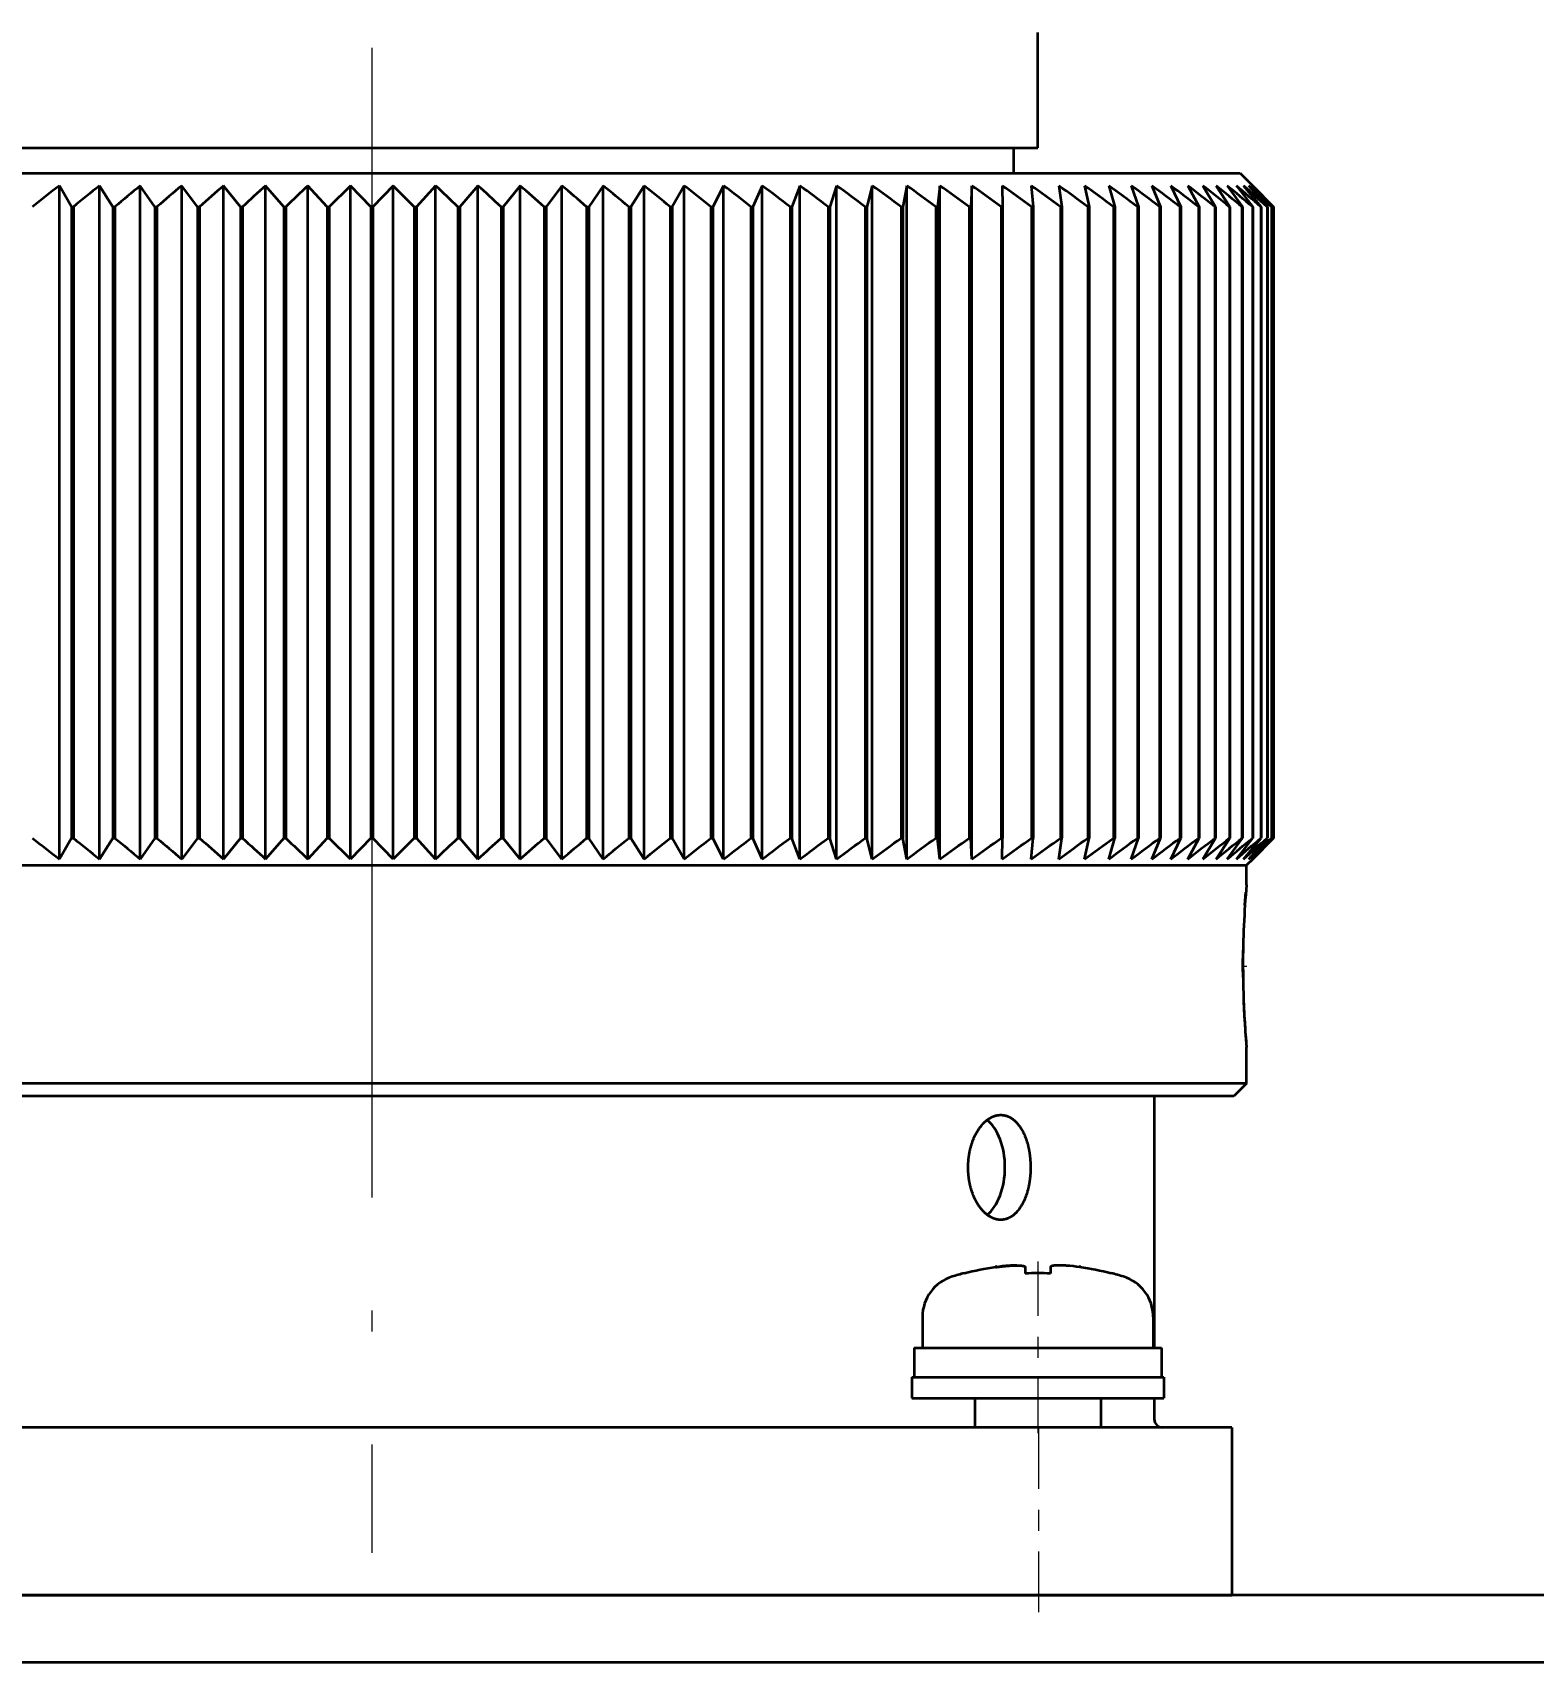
# Model space of a CAD drawing. Extents: x 23 to 417, y 3 to 294.
# Drawn here: x 59.78 to 66.93, y 162.48 to 170.25 of the extents above; entities that cross this region are included whole.
import ezdxf
from ezdxf.enums import TextEntityAlignment as Align

# ---------------------------------------------------------------- set-up
doc = ezdxf.new("R2010")
doc.units = 0
doc.linetypes.add('DASHDOT', pattern=[18.5, 12, -3, 0.5, -3])
doc.layers.get('0').update_dxf_attribs({"lineweight": 13})
doc.styles.get("Standard").update_dxf_attribs({"font": 'isocp.shx'})
doc.dimstyles.get("Standard").update_dxf_attribs({"dimtxt": 2.5, "dimasz": 2.5, "dimexe": 1.25, "dimexo": 0.625, "dimtad": 1, "dimtxsty": 'Standard', "dimcen": 2.5, "dimadec": 0, "dimazin": 0, "dimtfac": 1, "dimtmove": 0, "dimatfit": 0, "dimfxl": 0, "dimarcsym": 0})

# ---------------------------------------------------------------- blocks, each defined once
blk = doc.blocks.new('*D302')
at = {"color": 230, "lineweight": 13, "transparency": 16777216}
for p, q in [((53.3879, 162.6787), (53.3879, 188.9683)), ((53.3879, 188.9683), (88.9879, 188.9683)), ((88.9879, 162.6787), (88.9879, 188.9683))]:
    blk.add_line(p, q, dxfattribs=at)
for points in [[(55.3198, 189.4859), (53.3879, 188.9683), (55.3198, 188.4506)], [(87.0561, 188.4506), (88.9879, 188.9683), (87.0561, 189.4859)]]:
    blk.add_lwpolyline(points, dxfattribs=at)
for s, height, width, p, p2 in [('[', 2, 1.552524, (75.3042, 190.9683), (76.0805, 190.9683)), (']', 2, 1.552524, (79.6344, 190.9683), (80.4107, 190.9683)), ('178', 2, 1.44619, (63.7415, 190.9683), (68.8031, 190.9683)), ('7', 2, 1.412625, (77.0805, 190.9683), (78.6344, 190.9683)), ('%%p2', 1.4, 1.254643, (70.0031, 191.2683), (72.3042, 191.2683)), ('/', 1, 1.818182, (73.3042, 191.4683), (74.3042, 191.4683))]:
    blk.add_text(s, height=height, dxfattribs=dict(at, width=width)).set_placement(p, p2, align=Align.FIT)
blk = doc.blocks.new('*D303')
at = {"color": 30, "lineweight": 13, "transparency": 16777216}
blk.add_line((53.3879, 162.6787), (53.3879, 184.3719), dxfattribs=at)
at = {"color": 30, "lineweight": 13, "ltscale": 0.445, "transparency": 16777216}
blk.add_line((53.3879, 184.3719), (71.1879, 184.3719), dxfattribs=at)
at = {"color": 30, "lineweight": 13, "ltscale": 0.43524, "transparency": 16777216}
blk.add_line((71.1879, 166.9623), (71.1879, 184.3719), dxfattribs=at)
at = {"color": 30, "lineweight": 13, "transparency": 16777216}
for points in [[(55.3198, 184.8896), (53.3879, 184.3719), (55.3198, 183.8543)], [(69.2561, 183.8543), (71.1879, 184.3719), (69.2561, 184.8896)]]:
    blk.add_lwpolyline(points, dxfattribs=at)
for s, height, width, p, p2 in [('[', 2, 1.552524, (63.7767, 186.3719), (64.553, 186.3719)), (']', 2, 1.552524, (68.1069, 186.3719), (68.8832, 186.3719)), ('89', 2, 1.251435, (57.469, 186.3719), (60.7767, 186.3719)), ('4', 2, 1.195298, (65.553, 186.3719), (67.1069, 186.3719)), ('/', 1, 1.818182, (61.7767, 186.8719), (62.7767, 186.8719))]:
    blk.add_text(s, height=height, dxfattribs=dict(at, width=width)).set_placement(p, p2, align=Align.FIT)
blk = doc.blocks.new('BLOCK4442')
at = {"color": 7, "lineweight": 35, "ltscale": 0.06875}
blk.add_line((-33.125, 85), (-33.125, 87.75), dxfattribs=at)
at = {"color": 7, "lineweight": 35, "ltscale": 0.396875}
for p, q in [((-64.875, 85), (-49, 85)), ((-49, 85), (-33.125, 85))]:
    blk.add_line(p, q, dxfattribs=at)
at = {"color": 7, "lineweight": 35, "ltscale": 0.015}
blk.add_line((-33.7, 84.4), (-33.7, 85), dxfattribs=at)
at = {"color": 7, "lineweight": 35}
for p, q in [((-69.7, 84.4), (-49, 84.4)), ((-49, 84.4), (-28.3, 84.4)), ((-69.85, 67.9), (-49, 67.9)), ((-49, 67.9), (-28.15, 67.9)), ((-49, 62.7), (-69.85, 62.7)), ((-28.15, 62.7), (-49, 62.7)), ((-49, 62.4), (-69.55, 62.4)), ((-28.45, 62.4), (-49, 62.4)), ((-33.1, 54.5), (-64.9, 54.5)), ((87.874, 50.5), (-87.926, 50.5)), ((-64.9, 50.5), (-33.1, 50.5)), ((87.974, 48.9), (-88.026, 48.9)), ((87.874, 48.9), (-87.926, 48.9))]:
    blk.add_line(p, q, dxfattribs=at)
at = {"color": 7, "lineweight": 35, "ltscale": 0.010607}
for p, q in [((-28.3, 84.4), (-28, 84.1)), ((-28.15, 62.7), (-28.45, 62.4))]:
    blk.add_line(p, q, dxfattribs=at)
at = {"color": 7, "lineweight": 35, "ltscale": 0.014412}
for p, q in [((-56.16, 83.6), (-56.447, 84.1)), ((-41.553, 84.1), (-41.84, 83.6)), ((-56.16, 68.55), (-56.447, 68.05)), ((-41.553, 68.05), (-41.84, 68.55))]:
    blk.add_line(p, q, dxfattribs=at)
at = {"color": 7, "lineweight": 35, "ltscale": 0.40125}
for p, q in [((-56.447, 68.05), (-56.447, 84.1)), ((-55.489, 68.05), (-55.489, 84.1)), ((-54.517, 68.05), (-54.517, 84.1)), ((-53.531, 68.05), (-53.531, 84.1)), ((-52.535, 68.05), (-52.535, 84.1)), ((-51.531, 68.05), (-51.531, 84.1)), ((-50.521, 68.05), (-50.521, 84.1)), ((-49.507, 68.05), (-49.507, 84.1)), ((-48.493, 68.05), (-48.493, 84.1)), ((-47.479, 68.05), (-47.479, 84.1)), ((-46.469, 68.05), (-46.469, 84.1)), ((-45.465, 68.05), (-45.465, 84.1)), ((-44.469, 68.05), (-44.469, 84.1)), ((-43.483, 68.05), (-43.483, 84.1)), ((-42.511, 68.05), (-42.511, 84.1)), ((-41.553, 68.05), (-41.553, 84.1)), ((-40.613, 68.05), (-40.613, 84.1)), ((-39.693, 68.05), (-39.693, 84.1)), ((-38.794, 68.05), (-38.794, 84.1)), ((-37.92, 68.05), (-37.92, 84.1)), ((-37.071, 68.05), (-37.071, 84.1)), ((-36.25, 68.05), (-36.25, 84.1)), ((-35.458, 68.05), (-35.458, 84.1)), ((-34.699, 68.05), (-34.699, 84.1))]:
    blk.add_line(p, q, dxfattribs=at)
at = {"color": 7, "lineweight": 35, "ltscale": 0.014805}
for p, q in [((-55.172, 83.6), (-55.489, 84.1)), ((-42.511, 84.1), (-42.828, 83.6)), ((-55.172, 68.55), (-55.489, 68.05)), ((-42.511, 68.05), (-42.828, 68.55))]:
    blk.add_line(p, q, dxfattribs=at)
at = {"color": 7, "lineweight": 35, "ltscale": 0.015217}
for p, q in [((-54.17, 83.6), (-54.517, 84.1)), ((-43.483, 84.1), (-43.83, 83.6)), ((-54.17, 68.55), (-54.517, 68.05)), ((-43.483, 68.05), (-43.83, 68.55))]:
    blk.add_line(p, q, dxfattribs=at)
at = {"color": 7, "lineweight": 35, "ltscale": 0.01564}
for p, q in [((-53.155, 83.6), (-53.531, 84.1)), ((-44.469, 84.1), (-44.845, 83.6)), ((-53.155, 68.55), (-53.531, 68.05)), ((-44.469, 68.05), (-44.845, 68.55))]:
    blk.add_line(p, q, dxfattribs=at)
at = {"color": 7, "lineweight": 35, "ltscale": 0.016071}
for p, q in [((-52.131, 83.6), (-52.535, 84.1)), ((-45.465, 84.1), (-45.869, 83.6)), ((-52.131, 68.55), (-52.535, 68.05)), ((-45.465, 68.05), (-45.869, 68.55))]:
    blk.add_line(p, q, dxfattribs=at)
at = {"color": 7, "lineweight": 35, "ltscale": 0.016505}
for p, q in [((-51.1, 83.6), (-51.531, 84.1)), ((-46.469, 84.1), (-46.9, 83.6)), ((-51.1, 68.55), (-51.531, 68.05)), ((-46.469, 68.05), (-46.9, 68.55))]:
    blk.add_line(p, q, dxfattribs=at)
at = {"color": 7, "lineweight": 35, "ltscale": 0.016938}
for p, q in [((-50.064, 83.6), (-50.521, 84.1)), ((-47.479, 84.1), (-47.936, 83.6)), ((-50.064, 68.55), (-50.521, 68.05)), ((-47.479, 68.05), (-47.936, 68.55))]:
    blk.add_line(p, q, dxfattribs=at)
at = {"color": 7, "lineweight": 35, "ltscale": 0.017786}
for p, q in [((-49.507, 84.1), (-50.014, 83.6)), ((-47.986, 83.6), (-48.493, 84.1)), ((-49.507, 68.05), (-50.014, 68.55)), ((-47.986, 68.55), (-48.493, 68.05))]:
    blk.add_line(p, q, dxfattribs=at)
at = {"color": 7, "lineweight": 35, "ltscale": 0.017366}
for p, q in [((-49.025, 83.6), (-49.507, 84.1)), ((-48.493, 84.1), (-48.975, 83.6)), ((-49.025, 68.55), (-49.507, 68.05)), ((-48.493, 68.05), (-48.975, 68.55))]:
    blk.add_line(p, q, dxfattribs=at)
at = {"color": 7, "lineweight": 35, "ltscale": 0.014041}
for p, q in [((-40.613, 84.1), (-40.869, 83.6)), ((-40.613, 68.05), (-40.869, 68.55))]:
    blk.add_line(p, q, dxfattribs=at)
at = {"color": 7, "lineweight": 35, "ltscale": 0.013698}
for p, q in [((-39.693, 84.1), (-39.917, 83.6)), ((-39.693, 68.05), (-39.917, 68.55))]:
    blk.add_line(p, q, dxfattribs=at)
at = {"color": 7, "lineweight": 35, "ltscale": 0.013388}
for p, q in [((-38.794, 84.1), (-38.986, 83.6)), ((-38.794, 68.05), (-38.986, 68.55))]:
    blk.add_line(p, q, dxfattribs=at)
at = {"color": 7, "lineweight": 35, "ltscale": 0.013117}
for p, q in [((-37.92, 84.1), (-38.079, 83.6)), ((-37.92, 68.05), (-38.079, 68.55))]:
    blk.add_line(p, q, dxfattribs=at)
at = {"color": 7, "lineweight": 35, "ltscale": 0.012891}
for p, q in [((-37.071, 84.1), (-37.197, 83.6)), ((-37.071, 68.05), (-37.197, 68.55))]:
    blk.add_line(p, q, dxfattribs=at)
at = {"color": 7, "lineweight": 35, "ltscale": 0.012713}
for p, q in [((-36.25, 84.1), (-36.342, 83.6)), ((-36.25, 68.05), (-36.342, 68.55))]:
    blk.add_line(p, q, dxfattribs=at)
at = {"color": 7, "lineweight": 35, "ltscale": 0.012587}
for p, q in [((-35.458, 84.1), (-35.517, 83.6)), ((-35.458, 68.05), (-35.517, 68.55))]:
    blk.add_line(p, q, dxfattribs=at)
at = {"color": 7, "lineweight": 35, "ltscale": 0.012516}
for p, q in [((-34.699, 84.1), (-34.724, 83.6)), ((-34.699, 68.05), (-34.724, 68.55))]:
    blk.add_line(p, q, dxfattribs=at)
at = {"color": 7, "lineweight": 35, "ltscale": 0.012502}
for p, q in [((-33.972, 84.1), (-33.964, 83.6)), ((-33.972, 68.05), (-33.964, 68.55))]:
    blk.add_line(p, q, dxfattribs=at)
at = {"color": 7, "lineweight": 35, "ltscale": 0.012544}
for p, q in [((-33.281, 84.1), (-33.239, 83.6)), ((-33.281, 68.05), (-33.239, 68.55))]:
    blk.add_line(p, q, dxfattribs=at)
at = {"color": 7, "lineweight": 35, "ltscale": 0.012643}
for p, q in [((-32.627, 84.1), (-32.551, 83.6)), ((-32.627, 68.05), (-32.551, 68.55))]:
    blk.add_line(p, q, dxfattribs=at)
at = {"color": 7, "lineweight": 35, "ltscale": 0.012795}
for p, q in [((-32.011, 84.1), (-31.901, 83.6)), ((-32.011, 68.05), (-31.901, 68.55))]:
    blk.add_line(p, q, dxfattribs=at)
at = {"color": 7, "lineweight": 35, "ltscale": 0.012998}
for p, q in [((-31.434, 84.1), (-31.292, 83.6)), ((-31.434, 68.05), (-31.292, 68.55))]:
    blk.add_line(p, q, dxfattribs=at)
at = {"color": 7, "lineweight": 35, "ltscale": 0.013248}
for p, q in [((-30.899, 84.1), (-30.723, 83.6)), ((-30.899, 68.05), (-30.723, 68.55))]:
    blk.add_line(p, q, dxfattribs=at)
at = {"color": 7, "lineweight": 35, "ltscale": 0.013538}
for p, q in [((-30.405, 84.1), (-30.197, 83.6)), ((-30.405, 68.05), (-30.197, 68.55))]:
    blk.add_line(p, q, dxfattribs=at)
at = {"color": 7, "lineweight": 35, "ltscale": 0.013865}
for p, q in [((-29.956, 84.1), (-29.716, 83.6)), ((-29.956, 68.05), (-29.716, 68.55))]:
    blk.add_line(p, q, dxfattribs=at)
at = {"color": 7, "lineweight": 35, "ltscale": 0.014223}
for p, q in [((-29.55, 84.1), (-29.279, 83.6)), ((-29.55, 68.05), (-29.279, 68.55))]:
    blk.add_line(p, q, dxfattribs=at)
at = {"color": 7, "lineweight": 35, "ltscale": 0.014606}
for p, q in [((-29.19, 84.1), (-28.888, 83.6)), ((-29.19, 68.05), (-28.888, 68.55))]:
    blk.add_line(p, q, dxfattribs=at)
at = {"color": 7, "lineweight": 35, "ltscale": 0.015009}
for p, q in [((-28.877, 84.1), (-28.545, 83.6)), ((-28.877, 68.05), (-28.545, 68.55))]:
    blk.add_line(p, q, dxfattribs=at)
at = {"color": 7, "lineweight": 35, "ltscale": 0.015427}
for p, q in [((-28.61, 84.1), (-28.249, 83.6)), ((-28.61, 68.05), (-28.249, 68.55))]:
    blk.add_line(p, q, dxfattribs=at)
at = {"color": 7, "lineweight": 35, "ltscale": 0.015855}
for p, q in [((-28.391, 84.1), (-28.001, 83.6)), ((-28.391, 68.05), (-28.001, 68.55))]:
    blk.add_line(p, q, dxfattribs=at)
at = {"color": 7, "lineweight": 35, "ltscale": 0.016288}
for p, q in [((-28.22, 84.1), (-27.803, 83.6)), ((-28.22, 68.05), (-27.803, 68.55))]:
    blk.add_line(p, q, dxfattribs=at)
at = {"color": 7, "lineweight": 35, "ltscale": 0.016722}
for p, q in [((-28.098, 84.1), (-27.654, 83.6)), ((-28.098, 68.05), (-27.654, 68.55))]:
    blk.add_line(p, q, dxfattribs=at)
at = {"color": 7, "lineweight": 35, "ltscale": 0.017153}
for p, q in [((-28.025, 84.1), (-27.555, 83.6)), ((-28.025, 68.05), (-27.555, 68.55))]:
    blk.add_line(p, q, dxfattribs=at)
at = {"color": 7, "lineweight": 35, "ltscale": 0.017992}
for p, q in [((-27.507, 83.6), (-28.025, 84.1)), ((-27.507, 68.55), (-28.025, 68.05))]:
    blk.add_line(p, q, dxfattribs=at)
at = {"color": 7, "lineweight": 35, "ltscale": 0.017577}
for p, q in [((-27.506, 83.6), (-28, 84.1)), ((-28, 84.1), (-27.506, 83.6)), ((-28, 68.05), (-27.506, 68.55))]:
    blk.add_line(p, q, dxfattribs=at)
at = {"color": 7, "lineweight": 35, "ltscale": 0.001189}
for p, q in [((-56.16, 83.6), (-56.112, 83.6)), ((-41.888, 83.6), (-41.84, 83.6)), ((-56.16, 68.55), (-56.112, 68.55)), ((-41.888, 68.55), (-41.84, 68.55))]:
    blk.add_line(p, q, dxfattribs=at)
at = {"color": 7, "lineweight": 35, "ltscale": 0.37625}
for p, q in [((-56.16, 83.6), (-56.16, 68.55)), ((-56.112, 83.6), (-56.112, 68.55)), ((-55.172, 83.6), (-55.172, 68.55)), ((-55.124, 83.6), (-55.124, 68.55)), ((-54.17, 83.6), (-54.17, 68.55)), ((-54.121, 83.6), (-54.121, 68.55)), ((-53.155, 83.6), (-53.155, 68.55)), ((-53.106, 83.6), (-53.106, 68.55)), ((-52.131, 83.6), (-52.131, 68.55)), ((-52.082, 83.6), (-52.082, 68.55)), ((-51.1, 83.6), (-51.1, 68.55)), ((-51.05, 83.6), (-51.05, 68.55)), ((-50.064, 83.6), (-50.064, 68.55)), ((-50.014, 83.6), (-50.014, 68.55)), ((-49.025, 83.6), (-49.025, 68.55)), ((-48.975, 83.6), (-48.975, 68.55)), ((-47.986, 83.6), (-47.986, 68.55)), ((-47.936, 83.6), (-47.936, 68.55)), ((-46.95, 83.6), (-46.95, 68.55)), ((-46.9, 83.6), (-46.9, 68.55)), ((-45.918, 83.6), (-45.918, 68.55)), ((-45.869, 83.6), (-45.869, 68.55)), ((-44.894, 83.6), (-44.894, 68.55)), ((-44.845, 83.6), (-44.845, 68.55)), ((-43.879, 83.6), (-43.879, 68.55)), ((-43.83, 83.6), (-43.83, 68.55)), ((-42.876, 83.6), (-42.876, 68.55)), ((-42.828, 83.6), (-42.828, 68.55)), ((-41.888, 83.6), (-41.888, 68.55)), ((-41.84, 83.6), (-41.84, 68.55)), ((-40.916, 83.6), (-40.916, 68.55)), ((-40.869, 83.6), (-40.869, 68.55)), ((-39.963, 83.6), (-39.963, 68.55)), ((-39.917, 83.6), (-39.917, 68.55)), ((-39.031, 83.6), (-39.031, 68.55)), ((-38.986, 83.6), (-38.986, 68.55)), ((-38.122, 83.6), (-38.122, 68.55)), ((-38.079, 83.6), (-38.079, 68.55)), ((-37.239, 83.6), (-37.239, 68.55)), ((-37.197, 83.6), (-37.197, 68.55)), ((-36.383, 83.6), (-36.383, 68.55)), ((-36.342, 83.6), (-36.342, 68.55)), ((-35.557, 83.6), (-35.557, 68.55)), ((-35.517, 83.6), (-35.517, 68.55)), ((-34.762, 83.6), (-34.762, 68.55)), ((-34.724, 83.6), (-34.724, 68.55)), ((-34, 83.6), (-34, 68.55)), ((-33.964, 83.6), (-33.964, 68.55)), ((-33.273, 83.6), (-33.273, 68.55)), ((-33.239, 83.6), (-33.239, 68.55)), ((-32.583, 83.6), (-32.583, 68.55)), ((-32.551, 83.6), (-32.551, 68.55)), ((-31.932, 83.6), (-31.932, 68.55)), ((-31.901, 83.6), (-31.901, 68.55)), ((-31.32, 83.6), (-31.32, 68.55)), ((-31.292, 83.6), (-31.292, 68.55)), ((-30.75, 83.6), (-30.75, 68.55)), ((-30.723, 83.6), (-30.723, 68.55)), ((-30.222, 83.6), (-30.222, 68.55)), ((-30.197, 83.6), (-30.197, 68.55)), ((-29.738, 83.6), (-29.738, 68.55)), ((-29.716, 83.6), (-29.716, 68.55)), ((-29.299, 83.6), (-29.299, 68.55)), ((-29.279, 83.6), (-29.279, 68.55)), ((-28.906, 83.6), (-28.906, 68.55)), ((-28.888, 83.6), (-28.888, 68.55)), ((-28.56, 83.6), (-28.56, 68.55)), ((-28.545, 83.6), (-28.545, 68.55)), ((-28.262, 83.6), (-28.262, 68.55)), ((-28.249, 83.6), (-28.249, 68.55)), ((-28.012, 83.6), (-28.012, 68.55)), ((-28.001, 83.6), (-28.001, 68.55)), ((-27.811, 83.6), (-27.811, 68.55)), ((-27.803, 83.6), (-27.803, 68.55)), ((-27.66, 83.6), (-27.66, 68.55)), ((-27.654, 83.6), (-27.654, 68.55)), ((-27.558, 83.6), (-27.558, 68.55)), ((-27.555, 83.6), (-27.555, 68.55)), ((-27.507, 83.6), (-27.507, 68.55)), ((-27.506, 83.6), (-27.506, 68.55))]:
    blk.add_line(p, q, dxfattribs=at)
at = {"color": 7, "lineweight": 35, "ltscale": 0.001208}
for p, q in [((-55.172, 83.6), (-55.124, 83.6)), ((-42.876, 83.6), (-42.828, 83.6)), ((-55.172, 68.55), (-55.124, 68.55)), ((-42.876, 68.55), (-42.828, 68.55))]:
    blk.add_line(p, q, dxfattribs=at)
at = {"color": 7, "lineweight": 35, "ltscale": 0.001224}
for p, q in [((-54.17, 83.6), (-54.121, 83.6)), ((-43.879, 83.6), (-43.83, 83.6)), ((-54.17, 68.55), (-54.121, 68.55)), ((-43.879, 68.55), (-43.83, 68.55))]:
    blk.add_line(p, q, dxfattribs=at)
at = {"color": 7, "lineweight": 35, "ltscale": 0.001237}
for p, q in [((-53.155, 83.6), (-53.106, 83.6)), ((-44.894, 83.6), (-44.845, 83.6)), ((-53.155, 68.55), (-53.106, 68.55)), ((-44.894, 68.55), (-44.845, 68.55))]:
    blk.add_line(p, q, dxfattribs=at)
at = {"color": 7, "lineweight": 35, "ltscale": 0.001247}
for p, q in [((-52.131, 83.6), (-52.082, 83.6)), ((-45.918, 83.6), (-45.869, 83.6)), ((-52.131, 68.55), (-52.082, 68.55)), ((-45.918, 68.55), (-45.869, 68.55))]:
    blk.add_line(p, q, dxfattribs=at)
at = {"color": 7, "lineweight": 35, "ltscale": 0.001255}
for p, q in [((-51.1, 83.6), (-51.05, 83.6)), ((-46.95, 83.6), (-46.9, 83.6)), ((-51.1, 68.55), (-51.05, 68.55)), ((-46.95, 68.55), (-46.9, 68.55))]:
    blk.add_line(p, q, dxfattribs=at)
at = {"color": 7, "lineweight": 35, "ltscale": 0.001259}
for p, q in [((-50.064, 83.6), (-50.014, 83.6)), ((-47.986, 83.6), (-47.936, 83.6)), ((-50.064, 68.55), (-50.014, 68.55)), ((-47.986, 68.55), (-47.936, 68.55))]:
    blk.add_line(p, q, dxfattribs=at)
at = {"color": 7, "lineweight": 35, "ltscale": 0.001261}
for p, q in [((-49.025, 83.6), (-48.975, 83.6)), ((-49.025, 68.55), (-48.975, 68.55))]:
    blk.add_line(p, q, dxfattribs=at)
at = {"color": 7, "lineweight": 35, "ltscale": 0.001167}
for p, q in [((-40.916, 83.6), (-40.869, 83.6)), ((-40.916, 68.55), (-40.869, 68.55))]:
    blk.add_line(p, q, dxfattribs=at)
at = {"color": 7, "lineweight": 35, "ltscale": 0.001143}
for p, q in [((-39.963, 83.6), (-39.917, 83.6)), ((-39.963, 68.55), (-39.917, 68.55))]:
    blk.add_line(p, q, dxfattribs=at)
at = {"color": 7, "lineweight": 35, "ltscale": 0.001116}
for p, q in [((-39.031, 83.6), (-38.986, 83.6)), ((-39.031, 68.55), (-38.986, 68.55))]:
    blk.add_line(p, q, dxfattribs=at)
at = {"color": 7, "lineweight": 35, "ltscale": 0.001087}
for p, q in [((-38.122, 83.6), (-38.079, 83.6)), ((-38.122, 68.55), (-38.079, 68.55))]:
    blk.add_line(p, q, dxfattribs=at)
at = {"color": 7, "lineweight": 35, "ltscale": 0.001054}
for p, q in [((-37.239, 83.6), (-37.197, 83.6)), ((-37.239, 68.55), (-37.197, 68.55))]:
    blk.add_line(p, q, dxfattribs=at)
at = {"color": 7, "lineweight": 35, "ltscale": 0.00102}
for p, q in [((-36.383, 83.6), (-36.342, 83.6)), ((-36.383, 68.55), (-36.342, 68.55))]:
    blk.add_line(p, q, dxfattribs=at)
at = {"color": 7, "lineweight": 35, "ltscale": 0.000982811}
for p, q in [((-35.557, 83.6), (-35.517, 83.6)), ((-35.557, 68.55), (-35.517, 68.55))]:
    blk.add_line(p, q, dxfattribs=at)
at = {"color": 7, "lineweight": 35, "ltscale": 0.000943528}
for p, q in [((-34.762, 83.6), (-34.724, 83.6)), ((-34.762, 68.55), (-34.724, 68.55))]:
    blk.add_line(p, q, dxfattribs=at)
at = {"color": 7, "lineweight": 35, "ltscale": 0.000902042}
for p, q in [((-34, 83.6), (-33.964, 83.6)), ((-34, 68.55), (-33.964, 68.55))]:
    blk.add_line(p, q, dxfattribs=at)
at = {"color": 7, "lineweight": 35, "ltscale": 0.000858448}
for p, q in [((-33.273, 83.6), (-33.239, 83.6)), ((-33.273, 68.55), (-33.239, 68.55))]:
    blk.add_line(p, q, dxfattribs=at)
at = {"color": 7, "lineweight": 35, "ltscale": 0.00081285}
for p, q in [((-32.583, 83.6), (-32.551, 83.6)), ((-32.583, 68.55), (-32.551, 68.55))]:
    blk.add_line(p, q, dxfattribs=at)
at = {"color": 7, "lineweight": 35, "ltscale": 0.000765353}
for p, q in [((-31.932, 83.6), (-31.901, 83.6)), ((-31.932, 68.55), (-31.901, 68.55))]:
    blk.add_line(p, q, dxfattribs=at)
at = {"color": 7, "lineweight": 35, "ltscale": 0.000716069}
for p, q in [((-31.32, 83.6), (-31.292, 83.6)), ((-31.32, 68.55), (-31.292, 68.55))]:
    blk.add_line(p, q, dxfattribs=at)
at = {"color": 7, "lineweight": 35, "ltscale": 0.000665112}
for p, q in [((-30.75, 83.6), (-30.723, 83.6)), ((-30.75, 68.55), (-30.723, 68.55))]:
    blk.add_line(p, q, dxfattribs=at)
at = {"color": 7, "lineweight": 35, "ltscale": 0.000612602}
for p, q in [((-30.222, 83.6), (-30.197, 83.6)), ((-30.222, 68.55), (-30.197, 68.55))]:
    blk.add_line(p, q, dxfattribs=at)
at = {"color": 7, "lineweight": 35, "ltscale": 0.000558661}
for p, q in [((-29.738, 83.6), (-29.716, 83.6)), ((-29.738, 68.55), (-29.716, 68.55))]:
    blk.add_line(p, q, dxfattribs=at)
at = {"color": 7, "lineweight": 35, "ltscale": 0.000503415}
for p, q in [((-29.299, 83.6), (-29.279, 83.6)), ((-29.299, 68.55), (-29.279, 68.55))]:
    blk.add_line(p, q, dxfattribs=at)
at = {"color": 7, "lineweight": 35, "ltscale": 0.000446994}
for p, q in [((-28.906, 83.6), (-28.888, 83.6)), ((-28.906, 68.55), (-28.888, 68.55))]:
    blk.add_line(p, q, dxfattribs=at)
at = {"color": 7, "lineweight": 35, "ltscale": 0.000389528}
for p, q in [((-28.56, 83.6), (-28.545, 83.6)), ((-28.56, 68.55), (-28.545, 68.55))]:
    blk.add_line(p, q, dxfattribs=at)
at = {"color": 7, "lineweight": 35, "ltscale": 0.000331153}
for p, q in [((-28.262, 83.6), (-28.249, 83.6)), ((-28.262, 68.55), (-28.249, 68.55))]:
    blk.add_line(p, q, dxfattribs=at)
at = {"color": 7, "lineweight": 35, "ltscale": 0.000272005}
for p, q in [((-28.012, 83.6), (-28.001, 83.6)), ((-28.012, 68.55), (-28.001, 68.55))]:
    blk.add_line(p, q, dxfattribs=at)
at = {"color": 7, "lineweight": 35, "ltscale": 0.000212221}
for p, q in [((-27.811, 83.6), (-27.803, 83.6)), ((-27.811, 68.55), (-27.803, 68.55))]:
    blk.add_line(p, q, dxfattribs=at)
at = {"color": 7, "lineweight": 35, "ltscale": 0.000151941}
for p, q in [((-27.66, 83.6), (-27.654, 83.6)), ((-27.66, 68.55), (-27.654, 68.55))]:
    blk.add_line(p, q, dxfattribs=at)
at = {"color": 7, "lineweight": 35, "ltscale": 9.1307e-05}
for p, q in [((-27.558, 83.6), (-27.555, 83.6)), ((-27.558, 68.55), (-27.555, 68.55))]:
    blk.add_line(p, q, dxfattribs=at)
at = {"color": 7, "lineweight": 35, "ltscale": 3.04594e-05}
for p, q in [((-27.507, 83.6), (-27.506, 83.6)), ((-27.507, 68.55), (-27.506, 68.55))]:
    blk.add_line(p, q, dxfattribs=at)
at = {"color": 7, "lineweight": 35, "ltscale": 0.005303}
blk.add_line((-28, 68.05), (-28.15, 67.9), dxfattribs=at)
at = {"color": 7, "lineweight": 35, "ltscale": 0.011623}
blk.add_line((-28.15, 67.435), (-28.15, 67.9), dxfattribs=at)
at = {"color": 7, "lineweight": 35, "ltscale": 0.007774}
blk.add_line((-28.187, 66.954), (-28.164, 67.264), dxfattribs=at)
at = {"color": 7, "lineweight": 35, "ltscale": 0.009471}
blk.add_line((-28.235, 65.5), (-28.232, 65.879), dxfattribs=at)
at = {"color": 7, "lineweight": 35, "ltscale": 0.006907}
blk.add_line((-28.234, 65.224), (-28.235, 65.5), dxfattribs=at)
at = {"color": 7, "lineweight": 35, "ltscale": 0.021625}
blk.add_line((-28.15, 62.7), (-28.15, 63.565), dxfattribs=at)
at = {"color": 7, "lineweight": 35, "ltscale": 0.15}
blk.add_line((-30.35, 62.4), (-30.35, 56.4), dxfattribs=at)
at = {"color": 7, "lineweight": 35, "ltscale": 0.003766}
for p, q in [((-33.425, 58.322), (-33.425, 58.171)), ((-32.825, 58.322), (-32.825, 58.171))]:
    blk.add_line(p, q, dxfattribs=at)
at = {"color": 7, "lineweight": 35, "ltscale": 0.000166026}
for p, q in [((-34.875, 58.178), (-34.875, 58.171)), ((-31.375, 58.178), (-31.375, 58.171))]:
    blk.add_line(p, q, dxfattribs=at)
at = {"color": 7, "lineweight": 35, "ltscale": 0.018478}
for p, q in [((-35.875, 57.139), (-35.875, 56.4)), ((-30.375, 57.139), (-30.375, 56.4))]:
    blk.add_line(p, q, dxfattribs=at)
at = {"color": 7, "lineweight": 35, "ltscale": 0.138472}
blk.add_line((-36.075, 56.4), (-30.536, 56.4), dxfattribs=at)
at = {"color": 7, "lineweight": 35, "ltscale": 0.0175}
for p, q in [((-36.075, 56.4), (-36.075, 55.7)), ((-30.175, 56.4), (-30.175, 55.7)), ((-34.625, 55.2), (-34.625, 54.5)), ((-31.625, 55.2), (-31.625, 54.5))]:
    blk.add_line(p, q, dxfattribs=at)
at = {"color": 7, "lineweight": 35, "ltscale": 0.009028}
blk.add_line((-30.536, 56.4), (-30.175, 56.4), dxfattribs=at)
at = {"color": 7, "lineweight": 35, "ltscale": 0.140819}
for p, q in [((-36.125, 55.7), (-30.492, 55.7)), ((-36.125, 55.2), (-30.492, 55.2))]:
    blk.add_line(p, q, dxfattribs=at)
at = {"color": 7, "lineweight": 35, "ltscale": 0.0125}
for p, q in [((-36.125, 55.7), (-36.125, 55.2)), ((-30.125, 55.7), (-30.125, 55.2)), ((-30.35, 55.2), (-30.35, 54.7))]:
    blk.add_line(p, q, dxfattribs=at)
at = {"color": 7, "lineweight": 35, "ltscale": 0.009181}
for p, q in [((-30.492, 55.7), (-30.125, 55.7)), ((-30.492, 55.2), (-30.125, 55.2))]:
    blk.add_line(p, q, dxfattribs=at)
at = {"color": 7, "lineweight": 35, "ltscale": 0.115}
for p, q in [((-28.5, 54.5), (-33.1, 54.5)), ((-33.1, 50.5), (-28.5, 50.5))]:
    blk.add_line(p, q, dxfattribs=at)
at = {"color": 7, "lineweight": 35, "ltscale": 0.1}
blk.add_line((-28.5, 54.5), (-28.5, 50.5), dxfattribs=at)
at = {"color": 7, "lineweight": 35}
for centre, radius, start, end in [((-10.939, 25.425), 74.254, 127.79644, 128.42158), ((-10.216, 27.063), 72.821, 128.44141, 129.06986), ((-9.477, 28.821), 71.304, 129.17239, 129.80419), ((-8.717, 30.683), 69.726, 129.99474, 130.62983), ((-7.927, 32.629), 68.111, 130.91456, 131.55269), ((-7.096, 34.643), 66.487, 131.93864, 132.57938), ((-6.21, 36.706), 64.882, 133.07453, 133.71721), ((-91.79, 36.706), 64.882, 46.28279, 46.92547), ((-90.904, 34.643), 66.487, 47.42062, 48.06136), ((-90.073, 32.629), 68.111, 48.44731, 49.08544), ((-89.283, 30.683), 69.726, 49.37017, 50.00526), ((-88.523, 28.821), 71.304, 50.19581, 50.82761), ((-87.784, 27.063), 72.821, 50.93014, 51.55859), ((-87.061, 25.425), 74.254, 51.57842, 52.20356), ((-86.346, 23.921), 75.585, 52.14527, 52.76727), ((-85.637, 22.565), 76.794, 52.63473, 53.25381), ((-84.929, 21.371), 77.867, 53.05024, 53.66671), ((-84.222, 20.35), 78.791, 53.39472, 54.00892), ((-83.512, 19.51), 79.553, 53.67058, 54.2829), ((-82.8, 18.861), 80.144, 53.87972, 54.49059), ((-82.086, 18.407), 80.559, 54.02361, 54.63346), ((-81.37, 18.154), 80.79, 54.10323, 54.7125), ((-80.652, 18.103), 80.837, 54.11913, 54.72828), ((-79.935, 18.255), 80.698, 54.07141, 54.68091), ((-79.22, 18.609), 80.374, 53.95976, 54.57005), ((-78.511, 19.161), 79.871, 53.78339, 54.39493), ((-77.81, 19.906), 79.193, 53.5411, 54.15431), ((-77.121, 20.837), 78.35, 53.2312, 53.84648), ((-76.448, 21.946), 77.35, 52.85154, 53.46926), ((-75.797, 23.222), 76.207, 52.39945, 53.01995), ((-75.173, 24.654), 74.935, 51.87177, 52.4953), ((-74.583, 26.227), 73.551, 51.26474, 51.89151), ((-74.034, 27.927), 72.074, 50.57405, 51.20416), ((-73.537, 29.738), 70.524, 49.79477, 50.42821), ((-73.101, 31.644), 68.924, 48.9213, 49.55793), ((-72.739, 33.627), 67.301, 47.94739, 48.58687), ((-72.466, 35.667), 65.683, 46.86609, 47.50788), ((-10.939, 126.725), 74.254, 231.57842, 232.20356), ((-10.216, 125.087), 72.821, 230.93014, 231.55859), ((-9.477, 123.329), 71.304, 230.19581, 230.82761), ((-8.717, 121.467), 69.726, 229.37017, 230.00526), ((-7.927, 119.521), 68.111, 228.44731, 229.08544), ((-7.096, 117.507), 66.487, 227.42062, 228.06136), ((-6.21, 115.444), 64.882, 226.28279, 226.92547), ((-91.79, 115.444), 64.882, 313.07453, 313.71721), ((-90.904, 117.507), 66.487, 311.93864, 312.57938), ((-90.073, 119.521), 68.111, 310.91456, 311.55269), ((-89.283, 121.467), 69.726, 309.99474, 310.62983), ((-88.523, 123.329), 71.304, 309.17239, 309.80419), ((-87.784, 125.087), 72.821, 308.44141, 309.06986), ((-87.061, 126.725), 74.254, 307.79644, 308.42158), ((-86.346, 128.229), 75.585, 307.23273, 307.85473), ((-85.637, 129.585), 76.794, 306.74619, 307.36527), ((-84.929, 130.779), 77.867, 306.33329, 306.94976), ((-84.222, 131.8), 78.791, 305.99108, 306.60528), ((-83.512, 132.64), 79.553, 305.7171, 306.32942), ((-82.8, 133.289), 80.144, 305.50941, 306.12028), ((-82.086, 133.743), 80.559, 305.36654, 305.97639), ((-81.37, 133.996), 80.79, 305.2875, 305.89677), ((-80.652, 134.047), 80.837, 305.27172, 305.88087), ((-79.935, 133.895), 80.698, 305.31909, 305.92859), ((-79.22, 133.541), 80.374, 305.42995, 306.04024), ((-78.511, 132.989), 79.871, 305.60507, 306.21661), ((-77.81, 132.244), 79.193, 305.84569, 306.4589), ((-77.121, 131.313), 78.35, 306.15352, 306.7688), ((-76.448, 130.204), 77.35, 306.53074, 307.14846), ((-75.797, 128.928), 76.207, 306.98005, 307.60055), ((-75.173, 127.496), 74.935, 307.5047, 308.12823), ((-74.583, 125.923), 73.551, 308.10849, 308.73526), ((-74.034, 124.223), 72.074, 308.79584, 309.42595), ((-73.537, 122.412), 70.524, 309.57179, 310.20523), ((-73.101, 120.506), 68.924, 310.44207, 311.0787), ((-72.739, 118.523), 67.301, 311.41313, 312.05261), ((-72.466, 116.483), 65.683, 312.49212, 313.13391), ((-6.167, 65.494), 22.069, 174.9541, 179.9845), ((-6.346, 65.5), 21.889, 179.9994, 183.5278), ((-6.069, 65.511), 22.167, 181.1999, 185.0362), ((-5.733, 65.536), 22.504, 183.525, 185.0261), ((-33.125, 51.4), 6.993, 98.2207, 104.4915), ((-33.125, 51.4), 6.993, 98.2207, 104.4915), ((-33.48, 53.917), 4.452, 94.2546, 98.3259), ((-33.617, 55.806), 2.558, 90.2097, 94.3338), ((-32.77, 53.917), 4.452, 81.6741, 85.7454), ((-33.125, 51.399), 6.994, 75.509, 81.7788), ((-33.125, 51.399), 6.994, 75.509, 81.7788), ((-34.875, 57.139), 1, 106.9578, 180), ((-33.116, 51.367), 7.035, 104.4816, 106.9495), ((-33.125, 51.399), 6.779, 87.4636, 92.5364), ((-33.125, 51.399), 6.779, 87.4636, 92.5364), ((-33.134, 51.367), 7.035, 73.0505, 75.5184), ((-31.375, 57.139), 1, 0, 73.0422), ((-30.15, 54.7), 0.2, 180, 270)]:
    blk.add_arc(centre, radius, start, end, dxfattribs=at)
for start_param, end_param in [(4.712389, 5.839993), (3.584587, 4.712389)]:
    blk.add_ellipse((-34.651, 60.7), major_axis=(0, 1.25), ratio=0.594823, start_param=start_param, end_param=end_param, dxfattribs=at)
for points, knots in [([(-34.785, 60.7), (-34.785, 60.856), (-34.769, 61.012), (-34.738, 61.163), (-34.658, 61.409), (-34.536, 61.618), (-34.478, 61.696), (-34.355, 61.827), (-34.217, 61.909), (-34.147, 61.936), (-34.077, 61.95), (-34.008, 61.95)], [0, 0, 0, 0, 0, 0, 1.354109, 1.354109, 1.354109, 2.325394, 2.325394, 2.325394, 3.22314, 3.22314, 3.22314, 3.22314, 3.22314, 3.22314]), ([(-34.008, 61.95), (-33.913, 61.95), (-33.82, 61.925), (-33.733, 61.874), (-33.59, 61.745), (-33.48, 61.56), (-33.438, 61.471), (-33.365, 61.273), (-33.321, 61.055), (-33.307, 60.941), (-33.299, 60.823), (-33.298, 60.705), (-33.298, 60.703), (-33.298, 60.702), (-33.298, 60.701)], [0, 0, 0, 0, 0, 0, 1.227686, 1.227686, 1.227686, 2.193945, 2.193945, 2.193945, 3.206946, 3.206946, 3.206946, 3.219049, 3.219049, 3.219049, 3.219049, 3.219049, 3.219049]), ([(-34.007, 59.45), (-34.102, 59.45), (-34.198, 59.475), (-34.291, 59.525), (-34.469, 59.673), (-34.609, 59.895), (-34.668, 60.024), (-34.737, 60.235), (-34.773, 60.46), (-34.781, 60.54), (-34.785, 60.62), (-34.785, 60.7)], [0, 0, 0, 0, 0, 0, 1.229079, 1.229079, 1.229079, 2.534512, 2.534512, 2.534512, 3.225264, 3.225264, 3.225264, 3.225264, 3.225264, 3.225264]), ([(-33.298, 60.701), (-33.298, 60.545), (-33.311, 60.389), (-33.337, 60.239), (-33.405, 59.992), (-33.511, 59.783), (-33.563, 59.704), (-33.674, 59.573), (-33.804, 59.491), (-33.87, 59.464), (-33.939, 59.45), (-34.007, 59.45)], [0, 0, 0, 0, 0, 0, 1.350785, 1.350785, 1.350785, 2.314017, 2.314017, 2.314017, 3.206397, 3.206397, 3.206397, 3.206397, 3.206397, 3.206397]), ([(-34.125, 58.322), (-34.075, 58.329), (-34.036, 58.334), (-34.003, 58.338), (-33.876, 58.352), (-33.81, 58.357), (-33.768, 58.36), (-33.673, 58.364), (-33.602, 58.364), (-33.567, 58.363), (-33.522, 58.361), (-33.48, 58.353), (-33.471, 58.351), (-33.455, 58.347), (-33.44, 58.341), (-33.435, 58.338), (-33.427, 58.333), (-33.425, 58.324), (-33.425, 58.323), (-33.425, 58.323), (-33.425, 58.322)], [0, 0, 0, 0, 0, 0, 0.647352, 0.647352, 0.647352, 2.886415, 2.886415, 2.886415, 5.757566, 5.757566, 5.757566, 6.467897, 6.467897, 6.467897, 7.2005, 7.2005, 7.2005, 7.272679, 7.272679, 7.272679, 7.272679, 7.272679, 7.272679]), ([(-32.439, 58.356), (-32.522, 58.362), (-32.576, 58.364), (-32.618, 58.364), (-32.687, 58.364), (-32.751, 58.357), (-32.767, 58.354), (-32.796, 58.349), (-32.817, 58.337), (-32.821, 58.333), (-32.825, 58.329), (-32.825, 58.322)], [0, 0, 0, 0, 0, 0, 3.488442, 3.488442, 3.488442, 5.229942, 5.229942, 5.229942, 5.79468, 5.79468, 5.79468, 5.79468, 5.79468, 5.79468]), ([(-32.633, 58.363), (-32.662, 58.363), (-32.688, 58.362), (-32.713, 58.361), (-32.751, 58.357), (-32.786, 58.35), (-32.796, 58.347), (-32.812, 58.342), (-32.822, 58.332), (-32.824, 58.329), (-32.825, 58.326), (-32.825, 58.322)], [0, 0, 0, 0, 0, 0, 2.019491, 2.019491, 2.019491, 3.048356, 3.048356, 3.048356, 3.384426, 3.384426, 3.384426, 3.384426, 3.384426, 3.384426])]:
    blk.add_open_spline(points, degree=5, knots=knots, dxfattribs=at)

msp = doc.modelspace()

# ---------------------------------------------------------------- linework, layer by layer
at = {"color": 7, "linetype": 'DASHDOT', "lineweight": 13, "ltscale": 0.179403}
msp.add_line((61.3932, 170.1767), (61.3932, 163.0006), dxfattribs=at)
at = {"color": 7, "linetype": 'DASHDOT', "lineweight": 13, "ltscale": 0.000513153}
msp.add_line((65.5444, 165.7987), (65.5649, 165.7987), dxfattribs=at)
at = {"color": 7, "linetype": 'DASHDOT', "lineweight": 13, "ltscale": 0.000275497}
msp.add_line((64.3682, 164.373), (64.3682, 164.362), dxfattribs=at)
at = {"color": 7, "linetype": 'DASHDOT', "lineweight": 13, "ltscale": 0.021577}
msp.add_line((64.5682, 164.3898), (64.5682, 163.5267), dxfattribs=at)
at = {"color": 7, "linetype": 'DASHDOT', "lineweight": 13, "ltscale": 0.000267048}
msp.add_line((64.7682, 164.3727), (64.7682, 164.3621), dxfattribs=at)
at = {"color": 7, "linetype": 'DASHDOT', "lineweight": 13, "ltscale": 0.024}
msp.add_line((64.5732, 162.7187), (64.5732, 163.6787), dxfattribs=at)

# ---------------------------------------------------------------- block references
at = {"lineweight": 0, "xscale": 0.2, "yscale": 0.2, "zscale": 0.2}
msp.add_blockref('BLOCK4442', (71.1932, 152.6987), dxfattribs=at)

# ---------------------------------------------------------------- dimensions: what is measured, and where the dimension line sits
at = {"color": 0, "lineweight": 0}
dim = msp.add_linear_dim(base=(88.9879, 188.9683), p1=(53.3879, 162.4787), p2=(88.9879, 162.4787), angle=0, text='<>{}{%%p2}', dimstyle='Standard', override={"dimlfac": 5, "dimtol": 0, "dimlim": 0, "dimtp": 2, "dimtm": 2}, dxfattribs=at)
dim.commit()
dim.dimension.update_dxf_attribs({"geometry": '*D302', "text_midpoint": (72.0761, 188.9683), "dimtype": 161})
dim = msp.add_linear_dim(base=(53.3879, 184.3719), p1=(71.1879, 166.7623), p2=(53.3879, 162.4787), angle=179.99905, dimstyle='Standard', override={"dimlfac": 5}, dxfattribs=at)
dim.commit()
dim.dimension.update_dxf_attribs({"geometry": '*D303', "text_midpoint": (63.1761, 184.3719), "dimtype": 160})

doc.saveas('drawing.dxf')
